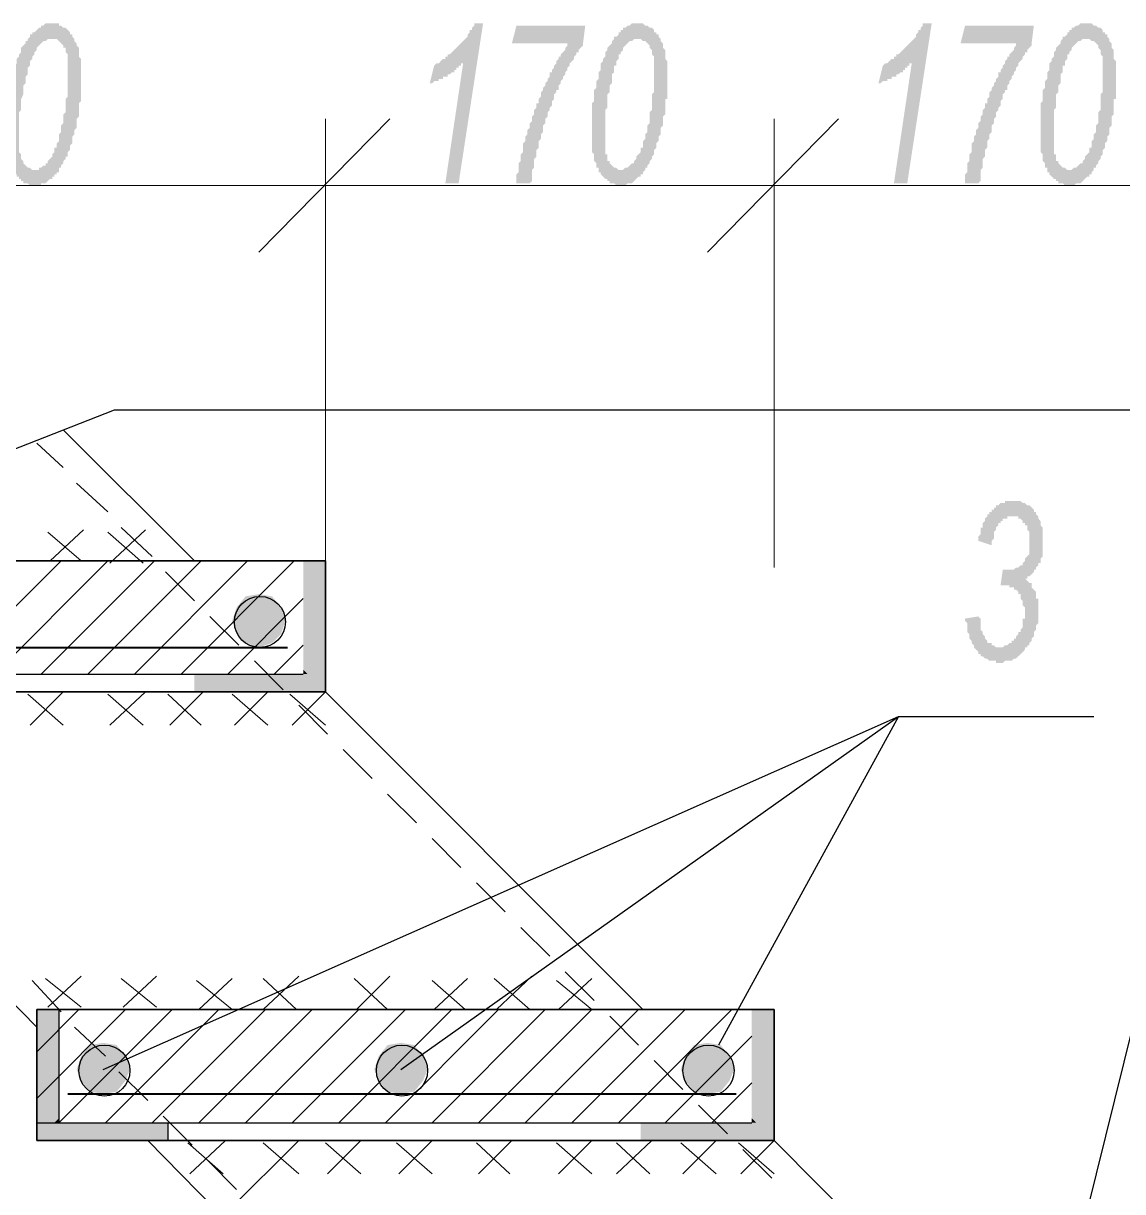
# Model space of a CAD drawing. Header units: millimetres. Extents: x 1372 to 666090, y 1285 to 31551.
# Drawn here: x 607631 to 609696, y 25647 to 27842 of the extents above; entities that cross this region are included whole.
import ezdxf

# ---------------------------------------------------------------- set-up
doc = ezdxf.new("R2010")
doc.units = ezdxf.units.MM
for name, color, linetype in [('PDF _0', 7, 'Continuous'), ('PDF _Аннотация - Текст_Ном._пера__1', 7, 'Continuous'), ('PDF _Конструктив - Стены Несущие_Ном._пера__21', 7, 'Continuous'), ('PDF _план', 7, 'Continuous'), ('PDF _размеры', 7, 'Continuous')]:
    doc.layers.add(name, color=color, linetype=linetype)

msp = doc.modelspace()

# ---------------------------------------------------------------- hatches: boundary and pattern name
at = {"layer": 'PDF _0', "transparency": 33554559}
h = msp.add_hatch(color=256, dxfattribs=at)
h.paths.add_polyline_path([(607597.8, 27641.4), (607597.8, 27645.5), (607597.8, 27649.7), (607597.8, 27653.9), (607597.8, 27658.1), (607597.8, 27662.2), (607597.8, 27666.4), (607597.8, 27670.6), (607597.8, 27674.7), (607597.8, 27678.9), (607597.8, 27678.9), (607597.8, 27683.1), (607601.9, 27687.3), (607601.9, 27691.4), (607601.9, 27695.6), (607601.9, 27699.8), (607601.9, 27703.9), (607601.9, 27708.1), (607601.9, 27712.3), (607606.1, 27716.5), (607606.1, 27720.6), (607606.1, 27724.8), (607606.1, 27729), (607610.3, 27737.3), (607610.3, 27741.5), (607610.3, 27745.7), (607610.3, 27749.8), (607614.4, 27749.8), (607614.4, 27754), (607614.4, 27758.2), (607614.4, 27762.3), (607618.6, 27766.5), (607618.6, 27770.7), (607618.6, 27770.7), (607618.6, 27774.9), (607622.8, 27779), (607622.8, 27779), (607622.8, 27783.2), (607627, 27787.4), (607627, 27791.5), (607627, 27795.7), (607631.1, 27799.9), (607631.1, 27799.9), (607635.3, 27804.1), (607635.3, 27808.2), (607639.5, 27808.2), (607639.5, 27812.4), (607643.6, 27816.6), (607643.6, 27816.6), (607643.6, 27820.7), (607647.8, 27820.7), (607647.8, 27824.9), (607652, 27824.9), (607656.2, 27829.1), (607656.2, 27829.1), (607660.3, 27833.3), (607660.3, 27833.3), (607664.5, 27833.3), (607664.5, 27837.4), (607668.7, 27837.4), (607668.7, 27837.4), (607672.8, 27841.6), (607677, 27841.6), (607677, 27841.6), (607681.2, 27841.6), (607685.4, 27841.6), (607689.5, 27841.6), (607689.5, 27841.6), (607693.7, 27841.6), (607697.9, 27841.6), (607697.9, 27837.4), (607702, 27837.4), (607702, 27837.4), (607706.2, 27833.3), (607710.4, 27833.3), (607710.4, 27833.3), (607714.6, 27829.1), (607714.6, 27829.1), (607718.7, 27824.9), (607718.7, 27820.7), (607722.9, 27820.7), (607722.9, 27816.6), (607727.1, 27812.4), (607727.1, 27812.4), (607727.1, 27808.2), (607731.2, 27804.1), (607731.2, 27799.9), (607731.2, 27799.9), (607735.4, 27795.7), (607735.4, 27791.5), (607735.4, 27787.4), (607735.4, 27783.2), (607735.4, 27779), (607739.6, 27774.9), (607739.6, 27770.7), (607739.6, 27766.5), (607739.6, 27762.3), (607739.6, 27758.2), (607739.6, 27754), (607739.6, 27749.8), (607739.6, 27745.7), (607739.6, 27741.5), (607739.6, 27737.3), (607739.6, 27733.1), (607739.6, 27729), (607739.6, 27724.8), (607739.6, 27720.6), (607739.6, 27716.5), (607739.6, 27712.3), (607739.6, 27708.1), (607739.6, 27708.1), (607739.6, 27703.9), (607739.6, 27699.8), (607739.6, 27695.6), (607735.4, 27691.4), (607735.4, 27687.3), (607735.4, 27683.1), (607735.4, 27678.9), (607735.4, 27674.7), (607735.4, 27670.6), (607735.4, 27666.4), (607731.2, 27662.2), (607731.2, 27658.1), (607731.2, 27653.9), (607731.2, 27649.7), (607731.2, 27645.5), (607731.2, 27645.5), (607727.1, 27641.4), (607727.1, 27637.2), (607727.1, 27633), (607722.9, 27628.9), (607722.9, 27624.7), (607722.9, 27620.5), (607722.9, 27616.3), (607718.7, 27612.2), (607718.7, 27608), (607718.7, 27603.8), (607714.6, 27599.7), (607714.6, 27595.5), (607714.6, 27591.3), (607710.4, 27591.3), (607710.4, 27587.1), (607706.2, 27583), (607706.2, 27578.8), (607706.2, 27578.8), (607702, 27574.6), (607702, 27570.5), (607697.9, 27570.5), (607697.9, 27566.3), (607697.9, 27562.1), (607693.7, 27562.1), (607693.7, 27557.9), (607689.5, 27557.9), (607689.5, 27553.8), (607685.4, 27553.8), (607685.4, 27549.6), (607681.2, 27549.6), (607677, 27545.4), (607677, 27545.4), (607672.8, 27541.3), (607668.7, 27541.3), (607668.7, 27541.3), (607664.5, 27541.3), (607664.5, 27537.1), (607660.3, 27537.1), (607656.2, 27537.1), (607656.2, 27537.1), (607652, 27537.1), (607647.8, 27537.1), (607647.8, 27537.1), (607643.6, 27537.1), (607639.5, 27541.3), (607639.5, 27541.3), (607635.3, 27541.3), (607631.1, 27541.3), (607631.1, 27545.4), (607627, 27545.4), (607627, 27549.6), (607622.8, 27549.6), (607622.8, 27553.8), (607618.6, 27553.8), (607618.6, 27557.9), (607614.4, 27562.1), (607614.4, 27566.3), (607610.3, 27566.3), (607610.3, 27570.5), (607610.3, 27574.6), (607606.1, 27574.6), (607606.1, 27578.8), (607606.1, 27583), (607601.9, 27587.1), (607601.9, 27587.1), (607601.9, 27591.3), (607601.9, 27595.5), (607601.9, 27599.7), (607597.8, 27603.8), (607597.8, 27608), (607597.8, 27612.2), (607597.8, 27616.3), (607597.8, 27620.5), (607597.8, 27624.7), (607597.8, 27628.9), (607597.8, 27637.2), (607597.8, 27641.4), (607597.8, 27641.4)], flags=0)
h.paths.add_polyline_path([(607622.8, 27633), (607622.8, 27624.7), (607622.8, 27620.5), (607622.8, 27616.3), (607622.8, 27612.2), (607622.8, 27608), (607622.8, 27603.8), (607622.8, 27599.7), (607627, 27595.5), (607627, 27595.5), (607627, 27591.3), (607627, 27587.1), (607631.1, 27583), (607631.1, 27583), (607631.1, 27578.8), (607635.3, 27574.6), (607635.3, 27574.6), (607639.5, 27570.5), (607643.6, 27570.5), (607643.6, 27570.5), (607647.8, 27566.3), (607647.8, 27566.3), (607652, 27566.3), (607652, 27566.3), (607656.2, 27566.3), (607660.3, 27566.3), (607660.3, 27570.5), (607664.5, 27570.5), (607664.5, 27570.5), (607668.7, 27574.6), (607672.8, 27574.6), (607672.8, 27578.8), (607677, 27578.8), (607677, 27583), (607681.2, 27587.1), (607681.2, 27587.1), (607681.2, 27587.1), (607685.4, 27591.3), (607685.4, 27595.5), (607685.4, 27595.5), (607689.5, 27599.7), (607689.5, 27603.8), (607689.5, 27608), (607693.7, 27608), (607693.7, 27612.2), (607693.7, 27616.3), (607697.9, 27620.5), (607697.9, 27624.7), (607697.9, 27628.9), (607697.9, 27633), (607702, 27637.2), (607702, 27641.4), (607702, 27645.5), (607702, 27649.7), (607706.2, 27653.9), (607706.2, 27658.1), (607706.2, 27662.2), (607706.2, 27666.4), (607706.2, 27670.6), (607710.4, 27674.7), (607710.4, 27678.9), (607710.4, 27687.3), (607710.4, 27691.4), (607710.4, 27695.6), (607710.4, 27699.8), (607714.6, 27703.9), (607714.6, 27708.1), (607714.6, 27712.3), (607714.6, 27716.5), (607714.6, 27720.6), (607714.6, 27724.8), (607714.6, 27729), (607714.6, 27733.1), (607714.6, 27733.1), (607714.6, 27737.3), (607714.6, 27741.5), (607714.6, 27745.7), (607714.6, 27749.8), (607714.6, 27749.8), (607714.6, 27758.2), (607714.6, 27762.3), (607714.6, 27766.5), (607714.6, 27770.7), (607714.6, 27774.9), (607714.6, 27779), (607714.6, 27783.2), (607710.4, 27787.4), (607710.4, 27791.5), (607710.4, 27791.5), (607710.4, 27795.7), (607706.2, 27795.7), (607706.2, 27799.9), (607702, 27804.1), (607702, 27804.1), (607697.9, 27808.2), (607697.9, 27808.2), (607693.7, 27812.4), (607689.5, 27812.4), (607689.5, 27812.4), (607685.4, 27812.4), (607685.4, 27812.4), (607681.2, 27812.4), (607677, 27812.4), (607677, 27812.4), (607672.8, 27808.2), (607672.8, 27808.2), (607668.7, 27808.2), (607664.5, 27804.1), (607664.5, 27804.1), (607660.3, 27799.9), (607660.3, 27799.9), (607656.2, 27795.7), (607656.2, 27791.5), (607652, 27787.4), (607652, 27787.4), (607652, 27783.2), (607647.8, 27779), (607647.8, 27774.9), (607647.8, 27774.9), (607643.6, 27770.7), (607643.6, 27766.5), (607643.6, 27762.3), (607643.6, 27762.3), (607639.5, 27758.2), (607639.5, 27754), (607639.5, 27749.8), (607639.5, 27745.7), (607635.3, 27741.5), (607635.3, 27737.3), (607635.3, 27733.1), (607635.3, 27729), (607631.1, 27724.8), (607631.1, 27720.6), (607631.1, 27716.5), (607631.1, 27712.3), (607631.1, 27708.1), (607627, 27699.8), (607627, 27695.6), (607627, 27691.4), (607627, 27687.3), (607627, 27683.1), (607627, 27678.9), (607622.8, 27674.7), (607622.8, 27670.6), (607622.8, 27666.4), (607622.8, 27662.2), (607622.8, 27658.1), (607622.8, 27653.9), (607622.8, 27649.7), (607622.8, 27645.5), (607622.8, 27641.4), (607622.8, 27637.2), (607622.8, 27637.2), (607622.8, 27633), (607622.8, 27633)], flags=0)
for points in [[(608423.7, 27541.3), (608457.1, 27766.5), (608452.9, 27766.5), (608452.9, 27762.3), (608448.7, 27762.3), (608448.7, 27758.2), (608444.5, 27758.2), (608444.5, 27754), (608440.4, 27754), (608440.4, 27749.8), (608436.2, 27749.8), (608436.2, 27749.8), (608432, 27745.7), (608427.9, 27745.7), (608427.9, 27741.5), (608423.7, 27741.5), (608419.5, 27741.5), (608419.5, 27737.3), (608415.3, 27737.3), (608411.2, 27737.3), (608411.2, 27733.1), (608407, 27733.1), (608402.8, 27733.1), (608398.7, 27729), (608394.5, 27729), (608402.8, 27762.3), (608402.8, 27762.3), (608407, 27766.5), (608411.2, 27766.5), (608411.2, 27766.5), (608415.3, 27770.7), (608415.3, 27770.7), (608419.5, 27774.9), (608423.7, 27774.9), (608423.7, 27779), (608427.9, 27779), (608427.9, 27783.2), (608432, 27783.2), (608436.2, 27787.4), (608436.2, 27787.4), (608440.4, 27791.5), (608440.4, 27791.5), (608444.5, 27795.7), (608448.7, 27799.9), (608448.7, 27799.9), (608452.9, 27804.1), (608457.1, 27808.2), (608457.1, 27808.2), (608461.2, 27812.4), (608461.2, 27812.4), (608465.4, 27816.6), (608465.4, 27820.7), (608465.4, 27820.7), (608465.4, 27820.7), (608469.6, 27824.9), (608469.6, 27829.1), (608473.7, 27829.1), (608473.7, 27833.3), (608477.9, 27837.4), (608477.9, 27841.6), (608477.9, 27841.6), (608494.6, 27841.6), (608448.7, 27541.3)], [(608557.2, 27541.3), (608557.2, 27545.4), (608557.2, 27549.6), (608557.2, 27553.8), (608557.2, 27557.9), (608561.3, 27562.1), (608561.3, 27562.1), (608561.3, 27566.3), (608561.3, 27570.5), (608561.3, 27574.6), (608561.3, 27578.8), (608565.5, 27583), (608565.5, 27587.1), (608565.5, 27591.3), (608565.5, 27595.5), (608569.7, 27599.7), (608569.7, 27603.8), (608569.7, 27608), (608569.7, 27612.2), (608569.7, 27616.3), (608573.9, 27620.5), (608573.9, 27620.5), (608573.9, 27624.7), (608573.9, 27628.9), (608578, 27633), (608578, 27637.2), (608578, 27641.4), (608582.2, 27645.5), (608582.2, 27649.7), (608582.2, 27653.9), (608582.2, 27653.9), (608586.4, 27658.1), (608586.4, 27662.2), (608586.4, 27666.4), (608590.5, 27670.6), (608590.5, 27674.7), (608590.5, 27678.9), (608594.7, 27683.1), (608594.7, 27687.3), (608594.7, 27691.4), (608598.9, 27691.4), (608598.9, 27695.6), (608598.9, 27699.8), (608603.1, 27703.9), (608603.1, 27708.1), (608603.1, 27712.3), (608607.2, 27716.5), (608607.2, 27716.5), (608607.2, 27720.6), (608611.4, 27724.8), (608611.4, 27729), (608611.4, 27729), (608615.6, 27733.1), (608615.6, 27737.3), (608619.7, 27741.5), (608619.7, 27745.7), (608619.7, 27749.8), (608623.9, 27749.8), (608623.9, 27754), (608628.1, 27758.2), (608628.1, 27762.3), (608632.3, 27766.5), (608632.3, 27766.5), (608632.3, 27770.7), (608636.4, 27774.9), (608636.4, 27779), (608640.6, 27779), (608640.6, 27783.2), (608644.8, 27787.4), (608644.8, 27787.4), (608648.9, 27791.5), (608648.9, 27795.7), (608648.9, 27795.7), (608653.1, 27799.9), (608653.1, 27804.1), (608548.8, 27804.1), (608557.2, 27837.4), (608686.5, 27837.4), (608682.3, 27804.1), (608682.3, 27799.9), (608678.1, 27795.7), (608678.1, 27795.7), (608674, 27791.5), (608674, 27787.4), (608669.8, 27787.4), (608669.8, 27783.2), (608665.6, 27779), (608665.6, 27779), (608665.6, 27774.9), (608661.5, 27770.7), (608661.5, 27770.7), (608657.3, 27766.5), (608657.3, 27762.3), (608653.1, 27758.2), (608653.1, 27758.2), (608653.1, 27754), (608648.9, 27749.8), (608648.9, 27745.7), (608644.8, 27741.5), (608644.8, 27741.5), (608644.8, 27737.3), (608640.6, 27733.1), (608640.6, 27729), (608636.4, 27724.8), (608636.4, 27720.6), (608636.4, 27716.5), (608632.3, 27716.5), (608632.3, 27712.3), (608628.1, 27708.1), (608628.1, 27703.9), (608628.1, 27699.8), (608623.9, 27695.6), (608623.9, 27691.4), (608623.9, 27687.3), (608619.7, 27683.1), (608619.7, 27683.1), (608619.7, 27678.9), (608615.6, 27674.7), (608615.6, 27670.6), (608615.6, 27666.4), (608611.4, 27662.2), (608611.4, 27658.1), (608611.4, 27653.9), (608607.2, 27649.7), (608607.2, 27645.5), (608607.2, 27641.4), (608607.2, 27637.2), (608603.1, 27633), (608603.1, 27628.9), (608603.1, 27624.7), (608603.1, 27624.7), (608598.9, 27620.5), (608598.9, 27616.3), (608598.9, 27612.2), (608598.9, 27608), (608594.7, 27603.8), (608594.7, 27599.7), (608594.7, 27595.5), (608594.7, 27591.3), (608590.5, 27587.1), (608590.5, 27583), (608590.5, 27578.8), (608590.5, 27578.8), (608590.5, 27574.6), (608590.5, 27570.5), (608586.4, 27566.3), (608586.4, 27562.1), (608586.4, 27557.9), (608586.4, 27553.8), (608586.4, 27549.6), (608586.4, 27545.4), (608582.2, 27541.3), (608582.2, 27541.3)], [(609266.3, 27541.3), (609299.7, 27766.5), (609295.5, 27766.5), (609295.5, 27762.3), (609291.3, 27762.3), (609291.3, 27758.2), (609287.2, 27758.2), (609287.2, 27754), (609283, 27754), (609283, 27749.8), (609278.8, 27749.8), (609278.8, 27749.8), (609274.7, 27745.7), (609270.5, 27745.7), (609270.5, 27741.5), (609266.3, 27741.5), (609262.1, 27741.5), (609262.1, 27737.3), (609258, 27737.3), (609253.8, 27737.3), (609253.8, 27733.1), (609249.6, 27733.1), (609245.5, 27733.1), (609241.3, 27729), (609237.1, 27729), (609245.5, 27762.3), (609245.5, 27762.3), (609249.6, 27766.5), (609253.8, 27766.5), (609253.8, 27766.5), (609258, 27770.7), (609258, 27770.7), (609262.1, 27774.9), (609266.3, 27774.9), (609266.3, 27779), (609270.5, 27779), (609270.5, 27783.2), (609274.7, 27783.2), (609278.8, 27787.4), (609278.8, 27787.4), (609283, 27791.5), (609283, 27791.5), (609287.2, 27795.7), (609291.3, 27799.9), (609291.3, 27799.9), (609295.5, 27804.1), (609299.7, 27808.2), (609299.7, 27808.2), (609303.9, 27812.4), (609303.9, 27812.4), (609308, 27816.6), (609308, 27820.7), (609308, 27820.7), (609308, 27820.7), (609312.2, 27824.9), (609312.2, 27829.1), (609316.4, 27829.1), (609316.4, 27833.3), (609320.5, 27837.4), (609320.5, 27841.6), (609320.5, 27841.6), (609337.2, 27841.6), (609291.3, 27541.3)], [(609399.8, 27541.3), (609399.8, 27545.4), (609399.8, 27549.6), (609399.8, 27553.8), (609399.8, 27557.9), (609404, 27562.1), (609404, 27562.1), (609404, 27566.3), (609404, 27570.5), (609404, 27574.6), (609404, 27578.8), (609408.1, 27583), (609408.1, 27587.1), (609408.1, 27591.3), (609408.1, 27595.5), (609412.3, 27599.7), (609412.3, 27603.8), (609412.3, 27608), (609412.3, 27612.2), (609412.3, 27616.3), (609416.5, 27620.5), (609416.5, 27620.5), (609416.5, 27624.7), (609416.5, 27628.9), (609420.7, 27633), (609420.7, 27637.2), (609420.7, 27641.4), (609424.8, 27645.5), (609424.8, 27649.7), (609424.8, 27653.9), (609424.8, 27653.9), (609429, 27658.1), (609429, 27662.2), (609429, 27666.4), (609433.2, 27670.6), (609433.2, 27674.7), (609433.2, 27678.9), (609437.3, 27683.1), (609437.3, 27687.3), (609437.3, 27691.4), (609441.5, 27691.4), (609441.5, 27695.6), (609441.5, 27699.8), (609445.7, 27703.9), (609445.7, 27708.1), (609445.7, 27712.3), (609449.9, 27716.5), (609449.9, 27716.5), (609449.9, 27720.6), (609454, 27724.8), (609454, 27729), (609454, 27729), (609458.2, 27733.1), (609458.2, 27737.3), (609462.4, 27741.5), (609462.4, 27745.7), (609462.4, 27749.8), (609466.5, 27749.8), (609466.5, 27754), (609470.7, 27758.2), (609470.7, 27762.3), (609474.9, 27766.5), (609474.9, 27766.5), (609474.9, 27770.7), (609479.1, 27774.9), (609479.1, 27779), (609483.2, 27779), (609483.2, 27783.2), (609487.4, 27787.4), (609487.4, 27787.4), (609491.6, 27791.5), (609491.6, 27795.7), (609491.6, 27795.7), (609495.7, 27799.9), (609495.7, 27804.1), (609391.5, 27804.1), (609399.8, 27837.4), (609529.1, 27837.4), (609524.9, 27804.1), (609524.9, 27799.9), (609520.8, 27795.7), (609520.8, 27795.7), (609516.6, 27791.5), (609516.6, 27787.4), (609512.4, 27787.4), (609512.4, 27783.2), (609508.3, 27779), (609508.3, 27779), (609508.3, 27774.9), (609504.1, 27770.7), (609504.1, 27770.7), (609499.9, 27766.5), (609499.9, 27762.3), (609495.7, 27758.2), (609495.7, 27758.2), (609495.7, 27754), (609491.6, 27749.8), (609491.6, 27745.7), (609487.4, 27741.5), (609487.4, 27741.5), (609487.4, 27737.3), (609483.2, 27733.1), (609483.2, 27729), (609479.1, 27724.8), (609479.1, 27720.6), (609479.1, 27716.5), (609474.9, 27716.5), (609474.9, 27712.3), (609470.7, 27708.1), (609470.7, 27703.9), (609470.7, 27699.8), (609466.5, 27695.6), (609466.5, 27691.4), (609466.5, 27687.3), (609462.4, 27683.1), (609462.4, 27683.1), (609462.4, 27678.9), (609458.2, 27674.7), (609458.2, 27670.6), (609458.2, 27666.4), (609454, 27662.2), (609454, 27658.1), (609454, 27653.9), (609449.9, 27649.7), (609449.9, 27645.5), (609449.9, 27641.4), (609449.9, 27637.2), (609445.7, 27633), (609445.7, 27628.9), (609445.7, 27624.7), (609445.7, 27624.7), (609441.5, 27620.5), (609441.5, 27616.3), (609441.5, 27612.2), (609441.5, 27608), (609437.3, 27603.8), (609437.3, 27599.7), (609437.3, 27595.5), (609437.3, 27591.3), (609433.2, 27587.1), (609433.2, 27583), (609433.2, 27578.8), (609433.2, 27578.8), (609433.2, 27574.6), (609433.2, 27570.5), (609429, 27566.3), (609429, 27562.1), (609429, 27557.9), (609429, 27553.8), (609429, 27549.6), (609429, 27545.4), (609424.8, 27541.3), (609424.8, 27541.3)]]:
    msp.add_hatch(color=256, dxfattribs=at).paths.add_polyline_path(points)
h = msp.add_hatch(color=256, dxfattribs=at)
h.paths.add_polyline_path([(608699, 27641.4), (608699, 27645.5), (608699, 27649.7), (608699, 27653.9), (608699, 27658.1), (608699, 27662.2), (608699, 27666.4), (608699, 27670.6), (608699, 27670.6), (608699, 27674.7), (608699, 27678.9), (608699, 27683.1), (608699, 27687.3), (608699, 27691.4), (608703.2, 27695.6), (608703.2, 27699.8), (608703.2, 27703.9), (608703.2, 27708.1), (608703.2, 27712.3), (608703.2, 27716.5), (608707.3, 27720.6), (608707.3, 27724.8), (608707.3, 27729), (608707.3, 27733.1), (608711.5, 27737.3), (608711.5, 27741.5), (608711.5, 27745.7), (608711.5, 27749.8), (608715.7, 27754), (608715.7, 27758.2), (608715.7, 27762.3), (608715.7, 27766.5), (608719.9, 27770.7), (608719.9, 27770.7), (608719.9, 27774.9), (608724, 27779), (608724, 27779), (608724, 27783.2), (608724, 27787.4), (608728.2, 27791.5), (608728.2, 27795.7), (608732.4, 27799.9), (608732.4, 27799.9), (608736.5, 27804.1), (608736.5, 27808.2), (608736.5, 27808.2), (608740.7, 27812.4), (608740.7, 27816.6), (608740.7, 27816.6), (608744.9, 27816.6), (608749.1, 27820.7), (608749.1, 27824.9), (608753.2, 27824.9), (608753.2, 27829.1), (608757.4, 27829.1), (608757.4, 27833.3), (608761.6, 27833.3), (608761.6, 27833.3), (608765.7, 27837.4), (608769.9, 27837.4), (608769.9, 27837.4), (608774.1, 27841.6), (608778.3, 27841.6), (608778.3, 27841.6), (608782.4, 27841.6), (608786.6, 27841.6), (608786.6, 27841.6), (608790.8, 27841.6), (608794.9, 27841.6), (608794.9, 27841.6), (608799.1, 27837.4), (608803.3, 27837.4), (608803.3, 27837.4), (608807.5, 27833.3), (608811.6, 27833.3), (608811.6, 27833.3), (608815.8, 27829.1), (608815.8, 27824.9), (608820, 27824.9), (608820, 27820.7), (608824.1, 27820.7), (608824.1, 27816.6), (608828.3, 27812.4), (608828.3, 27812.4), (608828.3, 27808.2), (608832.5, 27804.1), (608832.5, 27799.9), (608832.5, 27799.9), (608832.5, 27795.7), (608836.7, 27791.5), (608836.7, 27787.4), (608836.7, 27783.2), (608836.7, 27779), (608836.7, 27774.9), (608840.8, 27770.7), (608840.8, 27766.5), (608840.8, 27762.3), (608840.8, 27758.2), (608840.8, 27754), (608840.8, 27749.8), (608840.8, 27745.7), (608840.8, 27741.5), (608840.8, 27737.3), (608840.8, 27733.1), (608840.8, 27729), (608840.8, 27724.8), (608840.8, 27720.6), (608840.8, 27716.5), (608840.8, 27712.3), (608840.8, 27708.1), (608840.8, 27703.9), (608840.8, 27699.8), (608836.7, 27699.8), (608836.7, 27695.6), (608836.7, 27691.4), (608836.7, 27687.3), (608836.7, 27683.1), (608836.7, 27678.9), (608836.7, 27674.7), (608836.7, 27670.6), (608832.5, 27666.4), (608832.5, 27662.2), (608832.5, 27658.1), (608832.5, 27653.9), (608832.5, 27649.7), (608828.3, 27645.5), (608828.3, 27645.5), (608828.3, 27641.4), (608828.3, 27637.2), (608828.3, 27633), (608824.1, 27628.9), (608824.1, 27624.7), (608824.1, 27620.5), (608820, 27616.3), (608820, 27612.2), (608820, 27608), (608815.8, 27603.8), (608815.8, 27599.7), (608815.8, 27595.5), (608811.6, 27591.3), (608811.6, 27591.3), (608811.6, 27587.1), (608807.5, 27583), (608807.5, 27578.8), (608807.5, 27578.8), (608803.3, 27574.6), (608803.3, 27570.5), (608799.1, 27570.5), (608799.1, 27566.3), (608794.9, 27562.1), (608794.9, 27562.1), (608794.9, 27557.9), (608790.8, 27557.9), (608790.8, 27553.8), (608786.6, 27553.8), (608782.4, 27549.6), (608782.4, 27549.6), (608778.3, 27545.4), (608778.3, 27545.4), (608774.1, 27541.3), (608769.9, 27541.3), (608769.9, 27541.3), (608765.7, 27541.3), (608761.6, 27537.1), (608761.6, 27537.1), (608757.4, 27537.1), (608753.2, 27537.1), (608753.2, 27537.1), (608749.1, 27537.1), (608749.1, 27537.1), (608744.9, 27537.1), (608740.7, 27541.3), (608740.7, 27541.3), (608736.5, 27541.3), (608732.4, 27541.3), (608732.4, 27545.4), (608728.2, 27545.4), (608728.2, 27549.6), (608724, 27549.6), (608719.9, 27553.8), (608719.9, 27553.8), (608715.7, 27557.9), (608715.7, 27562.1), (608711.5, 27562.1), (608711.5, 27566.3), (608711.5, 27570.5), (608707.3, 27570.5), (608707.3, 27574.6), (608707.3, 27578.8), (608703.2, 27583), (608703.2, 27587.1), (608703.2, 27587.1), (608703.2, 27591.3), (608703.2, 27595.5), (608699, 27599.7), (608699, 27603.8), (608699, 27608), (608699, 27612.2), (608699, 27616.3), (608699, 27620.5), (608699, 27624.7), (608699, 27628.9), (608699, 27633), (608699, 27641.4), (608699, 27641.4)], flags=0)
h.paths.add_polyline_path([(608724, 27633), (608724, 27624.7), (608724, 27620.5), (608724, 27616.3), (608724, 27612.2), (608724, 27608), (608724, 27603.8), (608724, 27599.7), (608724, 27595.5), (608728.2, 27595.5), (608728.2, 27591.3), (608728.2, 27587.1), (608728.2, 27583), (608732.4, 27583), (608732.4, 27578.8), (608736.5, 27574.6), (608736.5, 27574.6), (608740.7, 27570.5), (608740.7, 27570.5), (608744.9, 27570.5), (608749.1, 27566.3), (608749.1, 27566.3), (608753.2, 27566.3), (608753.2, 27566.3), (608757.4, 27566.3), (608757.4, 27566.3), (608761.6, 27570.5), (608765.7, 27570.5), (608765.7, 27570.5), (608769.9, 27574.6), (608769.9, 27574.6), (608774.1, 27578.8), (608778.3, 27578.8), (608778.3, 27583), (608782.4, 27587.1), (608782.4, 27587.1), (608782.4, 27587.1), (608782.4, 27591.3), (608786.6, 27595.5), (608786.6, 27595.5), (608790.8, 27599.7), (608790.8, 27603.8), (608790.8, 27608), (608794.9, 27608), (608794.9, 27612.2), (608794.9, 27616.3), (608794.9, 27620.5), (608799.1, 27624.7), (608799.1, 27628.9), (608799.1, 27633), (608803.3, 27637.2), (608803.3, 27641.4), (608803.3, 27645.5), (608803.3, 27649.7), (608807.5, 27653.9), (608807.5, 27658.1), (608807.5, 27662.2), (608807.5, 27666.4), (608807.5, 27670.6), (608807.5, 27674.7), (608811.6, 27678.9), (608811.6, 27683.1), (608811.6, 27691.4), (608811.6, 27695.6), (608811.6, 27699.8), (608811.6, 27703.9), (608811.6, 27708.1), (608815.8, 27712.3), (608815.8, 27716.5), (608815.8, 27720.6), (608815.8, 27724.8), (608815.8, 27729), (608815.8, 27729), (608815.8, 27733.1), (608815.8, 27737.3), (608815.8, 27741.5), (608815.8, 27745.7), (608815.8, 27749.8), (608815.8, 27749.8), (608815.8, 27758.2), (608815.8, 27762.3), (608815.8, 27766.5), (608815.8, 27770.7), (608815.8, 27774.9), (608815.8, 27779), (608811.6, 27783.2), (608811.6, 27787.4), (608811.6, 27787.4), (608811.6, 27791.5), (608807.5, 27795.7), (608807.5, 27795.7), (608807.5, 27799.9), (608803.3, 27804.1), (608803.3, 27804.1), (608799.1, 27808.2), (608794.9, 27808.2), (608794.9, 27808.2), (608790.8, 27812.4), (608786.6, 27812.4), (608786.6, 27812.4), (608786.6, 27812.4), (608782.4, 27812.4), (608778.3, 27812.4), (608778.3, 27812.4), (608774.1, 27808.2), (608769.9, 27808.2), (608769.9, 27808.2), (608765.7, 27804.1), (608765.7, 27804.1), (608761.6, 27799.9), (608761.6, 27799.9), (608757.4, 27795.7), (608757.4, 27791.5), (608753.2, 27787.4), (608753.2, 27783.2), (608749.1, 27783.2), (608749.1, 27779), (608749.1, 27774.9), (608749.1, 27774.9), (608744.9, 27770.7), (608744.9, 27766.5), (608744.9, 27762.3), (608740.7, 27762.3), (608740.7, 27758.2), (608740.7, 27754), (608740.7, 27749.8), (608736.5, 27745.7), (608736.5, 27741.5), (608736.5, 27737.3), (608736.5, 27733.1), (608736.5, 27729), (608732.4, 27724.8), (608732.4, 27720.6), (608732.4, 27716.5), (608732.4, 27712.3), (608728.2, 27708.1), (608728.2, 27699.8), (608728.2, 27695.6), (608728.2, 27691.4), (608728.2, 27687.3), (608728.2, 27683.1), (608724, 27678.9), (608724, 27674.7), (608724, 27670.6), (608724, 27666.4), (608724, 27662.2), (608724, 27658.1), (608724, 27653.9), (608724, 27649.7), (608724, 27645.5), (608724, 27641.4), (608724, 27637.2), (608724, 27633), (608724, 27633), (608724, 27633)], flags=0)
h = msp.add_hatch(color=256, dxfattribs=at)
h.paths.add_polyline_path([(609541.6, 27641.4), (609541.6, 27645.5), (609541.6, 27649.7), (609541.6, 27653.9), (609541.6, 27658.1), (609541.6, 27662.2), (609541.6, 27666.4), (609541.6, 27670.6), (609541.6, 27670.6), (609541.6, 27674.7), (609541.6, 27678.9), (609541.6, 27683.1), (609541.6, 27687.3), (609541.6, 27691.4), (609545.8, 27695.6), (609545.8, 27699.8), (609545.8, 27703.9), (609545.8, 27708.1), (609545.8, 27712.3), (609545.8, 27716.5), (609550, 27720.6), (609550, 27724.8), (609550, 27729), (609550, 27733.1), (609554.1, 27737.3), (609554.1, 27741.5), (609554.1, 27745.7), (609554.1, 27749.8), (609558.3, 27754), (609558.3, 27758.2), (609558.3, 27762.3), (609558.3, 27766.5), (609562.5, 27770.7), (609562.5, 27770.7), (609562.5, 27774.9), (609566.7, 27779), (609566.7, 27779), (609566.7, 27783.2), (609566.7, 27787.4), (609570.8, 27791.5), (609570.8, 27795.7), (609575, 27799.9), (609575, 27799.9), (609579.2, 27804.1), (609579.2, 27808.2), (609579.2, 27808.2), (609583.3, 27812.4), (609583.3, 27816.6), (609583.3, 27816.6), (609587.5, 27816.6), (609591.7, 27820.7), (609591.7, 27824.9), (609595.9, 27824.9), (609595.9, 27829.1), (609600, 27829.1), (609600, 27833.3), (609604.2, 27833.3), (609604.2, 27833.3), (609608.4, 27837.4), (609612.5, 27837.4), (609612.5, 27837.4), (609616.7, 27841.6), (609620.9, 27841.6), (609620.9, 27841.6), (609625.1, 27841.6), (609629.2, 27841.6), (609629.2, 27841.6), (609633.4, 27841.6), (609637.6, 27841.6), (609637.6, 27841.6), (609641.7, 27837.4), (609645.9, 27837.4), (609645.9, 27837.4), (609650.1, 27833.3), (609654.3, 27833.3), (609654.3, 27833.3), (609658.4, 27829.1), (609658.4, 27824.9), (609662.6, 27824.9), (609662.6, 27820.7), (609666.8, 27820.7), (609666.8, 27816.6), (609670.9, 27812.4), (609670.9, 27812.4), (609670.9, 27808.2), (609675.1, 27804.1), (609675.1, 27799.9), (609675.1, 27799.9), (609675.1, 27795.7), (609679.3, 27791.5), (609679.3, 27787.4), (609679.3, 27783.2), (609679.3, 27779), (609679.3, 27774.9), (609683.5, 27770.7), (609683.5, 27766.5), (609683.5, 27762.3), (609683.5, 27758.2), (609683.5, 27754), (609683.5, 27749.8), (609683.5, 27745.7), (609683.5, 27741.5), (609683.5, 27737.3), (609683.5, 27733.1), (609683.5, 27729), (609683.5, 27724.8), (609683.5, 27720.6), (609683.5, 27716.5), (609683.5, 27712.3), (609683.5, 27708.1), (609683.5, 27703.9), (609683.5, 27699.8), (609679.3, 27699.8), (609679.3, 27695.6), (609679.3, 27691.4), (609679.3, 27687.3), (609679.3, 27683.1), (609679.3, 27678.9), (609679.3, 27674.7), (609679.3, 27670.6), (609675.1, 27666.4), (609675.1, 27662.2), (609675.1, 27658.1), (609675.1, 27653.9), (609675.1, 27649.7), (609670.9, 27645.5), (609670.9, 27645.5), (609670.9, 27641.4), (609670.9, 27637.2), (609670.9, 27633), (609666.8, 27628.9), (609666.8, 27624.7), (609666.8, 27620.5), (609662.6, 27616.3), (609662.6, 27612.2), (609662.6, 27608), (609658.4, 27603.8), (609658.4, 27599.7), (609658.4, 27595.5), (609654.3, 27591.3), (609654.3, 27591.3), (609654.3, 27587.1), (609650.1, 27583), (609650.1, 27578.8), (609650.1, 27578.8), (609645.9, 27574.6), (609645.9, 27570.5), (609641.7, 27570.5), (609641.7, 27566.3), (609637.6, 27562.1), (609637.6, 27562.1), (609637.6, 27557.9), (609633.4, 27557.9), (609633.4, 27553.8), (609629.2, 27553.8), (609625.1, 27549.6), (609625.1, 27549.6), (609620.9, 27545.4), (609620.9, 27545.4), (609616.7, 27541.3), (609612.5, 27541.3), (609612.5, 27541.3), (609608.4, 27541.3), (609604.2, 27537.1), (609604.2, 27537.1), (609600, 27537.1), (609595.9, 27537.1), (609595.9, 27537.1), (609591.7, 27537.1), (609591.7, 27537.1), (609587.5, 27537.1), (609583.3, 27541.3), (609583.3, 27541.3), (609579.2, 27541.3), (609575, 27541.3), (609575, 27545.4), (609570.8, 27545.4), (609570.8, 27549.6), (609566.7, 27549.6), (609562.5, 27553.8), (609562.5, 27553.8), (609558.3, 27557.9), (609558.3, 27562.1), (609554.1, 27562.1), (609554.1, 27566.3), (609554.1, 27570.5), (609550, 27570.5), (609550, 27574.6), (609550, 27578.8), (609545.8, 27583), (609545.8, 27587.1), (609545.8, 27587.1), (609545.8, 27591.3), (609545.8, 27595.5), (609541.6, 27599.7), (609541.6, 27603.8), (609541.6, 27608), (609541.6, 27612.2), (609541.6, 27616.3), (609541.6, 27620.5), (609541.6, 27624.7), (609541.6, 27628.9), (609541.6, 27633), (609541.6, 27641.4), (609541.6, 27641.4)], flags=0)
h.paths.add_polyline_path([(609566.7, 27633), (609566.7, 27624.7), (609566.7, 27620.5), (609566.7, 27616.3), (609566.7, 27612.2), (609566.7, 27608), (609566.7, 27603.8), (609566.7, 27599.7), (609566.7, 27595.5), (609570.8, 27595.5), (609570.8, 27591.3), (609570.8, 27587.1), (609570.8, 27583), (609575, 27583), (609575, 27578.8), (609579.2, 27574.6), (609579.2, 27574.6), (609583.3, 27570.5), (609583.3, 27570.5), (609587.5, 27570.5), (609591.7, 27566.3), (609591.7, 27566.3), (609595.9, 27566.3), (609595.9, 27566.3), (609600, 27566.3), (609600, 27566.3), (609604.2, 27570.5), (609608.4, 27570.5), (609608.4, 27570.5), (609612.5, 27574.6), (609612.5, 27574.6), (609616.7, 27578.8), (609620.9, 27578.8), (609620.9, 27583), (609625.1, 27587.1), (609625.1, 27587.1), (609625.1, 27587.1), (609625.1, 27591.3), (609629.2, 27595.5), (609629.2, 27595.5), (609633.4, 27599.7), (609633.4, 27603.8), (609633.4, 27608), (609637.6, 27608), (609637.6, 27612.2), (609637.6, 27616.3), (609637.6, 27620.5), (609641.7, 27624.7), (609641.7, 27628.9), (609641.7, 27633), (609645.9, 27637.2), (609645.9, 27641.4), (609645.9, 27645.5), (609645.9, 27649.7), (609650.1, 27653.9), (609650.1, 27658.1), (609650.1, 27662.2), (609650.1, 27666.4), (609650.1, 27670.6), (609650.1, 27674.7), (609654.3, 27678.9), (609654.3, 27683.1), (609654.3, 27691.4), (609654.3, 27695.6), (609654.3, 27699.8), (609654.3, 27703.9), (609654.3, 27708.1), (609658.4, 27712.3), (609658.4, 27716.5), (609658.4, 27720.6), (609658.4, 27724.8), (609658.4, 27729), (609658.4, 27729), (609658.4, 27733.1), (609658.4, 27737.3), (609658.4, 27741.5), (609658.4, 27745.7), (609658.4, 27749.8), (609658.4, 27749.8), (609658.4, 27758.2), (609658.4, 27762.3), (609658.4, 27766.5), (609658.4, 27770.7), (609658.4, 27774.9), (609658.4, 27779), (609654.3, 27783.2), (609654.3, 27787.4), (609654.3, 27787.4), (609654.3, 27791.5), (609650.1, 27795.7), (609650.1, 27795.7), (609650.1, 27799.9), (609645.9, 27804.1), (609645.9, 27804.1), (609641.7, 27808.2), (609637.6, 27808.2), (609637.6, 27808.2), (609633.4, 27812.4), (609629.2, 27812.4), (609629.2, 27812.4), (609629.2, 27812.4), (609625.1, 27812.4), (609620.9, 27812.4), (609620.9, 27812.4), (609616.7, 27808.2), (609612.5, 27808.2), (609612.5, 27808.2), (609608.4, 27804.1), (609608.4, 27804.1), (609604.2, 27799.9), (609604.2, 27799.9), (609600, 27795.7), (609600, 27791.5), (609595.9, 27787.4), (609595.9, 27783.2), (609591.7, 27783.2), (609591.7, 27779), (609591.7, 27774.9), (609591.7, 27774.9), (609587.5, 27770.7), (609587.5, 27766.5), (609587.5, 27762.3), (609583.3, 27762.3), (609583.3, 27758.2), (609583.3, 27754), (609583.3, 27749.8), (609579.2, 27745.7), (609579.2, 27741.5), (609579.2, 27737.3), (609579.2, 27733.1), (609579.2, 27729), (609575, 27724.8), (609575, 27720.6), (609575, 27716.5), (609575, 27712.3), (609570.8, 27708.1), (609570.8, 27699.8), (609570.8, 27695.6), (609570.8, 27691.4), (609570.8, 27687.3), (609570.8, 27683.1), (609566.7, 27678.9), (609566.7, 27674.7), (609566.7, 27670.6), (609566.7, 27666.4), (609566.7, 27662.2), (609566.7, 27658.1), (609566.7, 27653.9), (609566.7, 27649.7), (609566.7, 27645.5), (609566.7, 27641.4), (609566.7, 27637.2), (609566.7, 27633), (609566.7, 27633), (609566.7, 27633)], flags=0)
at = {"layer": 'PDF _Аннотация - Текст_Ном._пера__1', "transparency": 33554559}
msp.add_hatch(color=256, dxfattribs=at).paths.add_polyline_path([(609399.8, 26723.7), (609424.8, 26727.8), (609429, 26723.7), (609429, 26719.5), (609429, 26715.3), (609429, 26711.2), (609429, 26707), (609429, 26702.8), (609433.2, 26698.6), (609433.2, 26694.5), (609433.2, 26694.5), (609437.3, 26690.3), (609437.3, 26686.1), (609437.3, 26686.1), (609437.3, 26686.1), (609441.5, 26682), (609441.5, 26677.8), (609445.7, 26677.8), (609449.9, 26677.8), (609449.9, 26673.6), (609454, 26673.6), (609454, 26673.6), (609458.2, 26669.4), (609462.4, 26669.4), (609466.5, 26669.4), (609466.5, 26669.4), (609470.7, 26669.4), (609474.9, 26673.6), (609474.9, 26673.6), (609479.1, 26673.6), (609479.1, 26673.6), (609483.2, 26677.8), (609487.4, 26677.8), (609487.4, 26682), (609491.6, 26682), (609491.6, 26686.1), (609495.7, 26686.1), (609495.7, 26690.3), (609499.9, 26694.5), (609499.9, 26698.6), (609504.1, 26698.6), (609504.1, 26702.8), (609508.3, 26707), (609508.3, 26711.2), (609508.3, 26715.3), (609508.3, 26719.5), (609508.3, 26723.7), (609512.4, 26723.7), (609512.4, 26727.8), (609512.4, 26732), (609512.4, 26736.2), (609512.4, 26740.4), (609512.4, 26744.5), (609508.3, 26748.7), (609508.3, 26752.9), (609508.3, 26757), (609508.3, 26757), (609504.1, 26761.2), (609504.1, 26765.4), (609504.1, 26769.6), (609499.9, 26769.6), (609499.9, 26773.7), (609495.7, 26777.9), (609495.7, 26777.9), (609491.6, 26777.9), (609491.6, 26782.1), (609487.4, 26782.1), (609483.2, 26782.1), (609483.2, 26786.2), (609479.1, 26786.2), (609474.9, 26786.2), (609474.9, 26786.2), (609470.7, 26786.2), (609466.5, 26786.2), (609466.5, 26786.2), (609470.7, 26815.4), (609470.7, 26815.4), (609474.9, 26815.4), (609474.9, 26815.4), (609479.1, 26815.4), (609483.2, 26815.4), (609487.4, 26815.4), (609487.4, 26815.4), (609491.6, 26815.4), (609495.7, 26819.6), (609495.7, 26819.6), (609499.9, 26819.6), (609504.1, 26823.8), (609504.1, 26823.8), (609508.3, 26823.8), (609508.3, 26828), (609508.3, 26828), (609512.4, 26832.1), (609512.4, 26836.3), (609516.6, 26840.5), (609516.6, 26840.5), (609520.8, 26844.6), (609520.8, 26848.8), (609520.8, 26853), (609520.8, 26857.2), (609520.8, 26861.3), (609520.8, 26865.5), (609520.8, 26865.5), (609520.8, 26869.7), (609520.8, 26873.8), (609520.8, 26878), (609520.8, 26882.2), (609520.8, 26886.3), (609516.6, 26890.5), (609516.6, 26894.7), (609516.6, 26898.9), (609512.4, 26898.9), (609512.4, 26903), (609508.3, 26903), (609508.3, 26907.2), (609504.1, 26911.4), (609504.1, 26911.4), (609499.9, 26911.4), (609499.9, 26915.5), (609495.7, 26915.5), (609491.6, 26915.5), (609491.6, 26915.5), (609487.4, 26915.5), (609487.4, 26915.5), (609483.2, 26915.5), (609479.1, 26915.5), (609479.1, 26911.4), (609474.9, 26911.4), (609470.7, 26911.4), (609470.7, 26907.2), (609466.5, 26907.2), (609466.5, 26903), (609462.4, 26903), (609462.4, 26898.9), (609458.2, 26894.7), (609458.2, 26894.7), (609458.2, 26890.5), (609454, 26886.3), (609454, 26882.2), (609454, 26878), (609454, 26873.8), (609449.9, 26869.7), (609449.9, 26865.5), (609449.9, 26861.3), (609449.9, 26861.3), (609424.8, 26869.7), (609424.8, 26873.8), (609424.8, 26878), (609429, 26882.2), (609429, 26886.3), (609429, 26890.5), (609429, 26894.7), (609433.2, 26894.7), (609433.2, 26898.9), (609433.2, 26903), (609437.3, 26907.2), (609437.3, 26911.4), (609437.3, 26911.4), (609441.5, 26915.5), (609441.5, 26919.7), (609445.7, 26919.7), (609445.7, 26923.9), (609449.9, 26923.9), (609449.9, 26928.1), (609454, 26928.1), (609454, 26932.2), (609458.2, 26932.2), (609458.2, 26936.4), (609462.4, 26936.4), (609466.5, 26940.6), (609466.5, 26940.6), (609470.7, 26940.6), (609474.9, 26940.6), (609474.9, 26944.7), (609479.1, 26944.7), (609483.2, 26944.7), (609483.2, 26944.7), (609487.4, 26944.7), (609491.6, 26944.7), (609491.6, 26944.7), (609495.7, 26944.7), (609499.9, 26944.7), (609504.1, 26944.7), (609504.1, 26944.7), (609508.3, 26940.6), (609512.4, 26940.6), (609512.4, 26940.6), (609516.6, 26936.4), (609516.6, 26936.4), (609520.8, 26936.4), (609524.9, 26932.2), (609524.9, 26932.2), (609529.1, 26928.1), (609529.1, 26923.9), (609533.3, 26923.9), (609533.3, 26923.9), (609533.3, 26919.7), (609537.5, 26915.5), (609537.5, 26915.5), (609537.5, 26911.4), (609541.6, 26907.2), (609541.6, 26903), (609541.6, 26898.9), (609545.8, 26894.7), (609545.8, 26894.7), (609545.8, 26890.5), (609545.8, 26886.3), (609545.8, 26882.2), (609545.8, 26878), (609545.8, 26873.8), (609545.8, 26869.7), (609545.8, 26865.5), (609545.8, 26861.3), (609545.8, 26857.2), (609545.8, 26853), (609545.8, 26848.8), (609545.8, 26844.6), (609545.8, 26840.5), (609541.6, 26836.3), (609541.6, 26832.1), (609541.6, 26828), (609537.5, 26828), (609537.5, 26823.8), (609537.5, 26823.8), (609533.3, 26819.6), (609533.3, 26815.4), (609529.1, 26815.4), (609529.1, 26811.3), (609524.9, 26807.1), (609524.9, 26807.1), (609520.8, 26802.9), (609516.6, 26802.9), (609516.6, 26798.8), (609512.4, 26798.8), (609516.6, 26794.6), (609516.6, 26794.6), (609520.8, 26790.4), (609524.9, 26790.4), (609524.9, 26786.2), (609524.9, 26782.1), (609529.1, 26777.9), (609529.1, 26777.9), (609533.3, 26773.7), (609533.3, 26769.6), (609533.3, 26765.4), (609533.3, 26761.2), (609537.5, 26761.2), (609537.5, 26757), (609537.5, 26752.9), (609537.5, 26748.7), (609537.5, 26744.5), (609537.5, 26740.4), (609537.5, 26736.2), (609537.5, 26732), (609537.5, 26727.8), (609537.5, 26723.7), (609537.5, 26719.5), (609537.5, 26715.3), (609533.3, 26711.2), (609533.3, 26707), (609533.3, 26707), (609533.3, 26702.8), (609529.1, 26698.6), (609529.1, 26694.5), (609529.1, 26690.3), (609524.9, 26686.1), (609524.9, 26686.1), (609524.9, 26682), (609520.8, 26677.8), (609520.8, 26673.6), (609516.6, 26673.6), (609516.6, 26669.4), (609512.4, 26669.4), (609512.4, 26665.3), (609508.3, 26661.1), (609508.3, 26661.1), (609504.1, 26656.9), (609504.1, 26656.9), (609499.9, 26652.8), (609499.9, 26652.8), (609495.7, 26648.6), (609491.6, 26648.6), (609491.6, 26648.6), (609487.4, 26644.4), (609483.2, 26644.4), (609483.2, 26644.4), (609479.1, 26644.4), (609479.1, 26644.4), (609474.9, 26644.4), (609470.7, 26640.2), (609466.5, 26640.2), (609466.5, 26640.2), (609462.4, 26640.2), (609458.2, 26640.2), (609458.2, 26644.4), (609454, 26644.4), (609449.9, 26644.4), (609449.9, 26644.4), (609445.7, 26644.4), (609441.5, 26648.6), (609441.5, 26648.6), (609437.3, 26648.6), (609433.2, 26652.8), (609433.2, 26652.8), (609429, 26652.8), (609429, 26656.9), (609424.8, 26656.9), (609424.8, 26661.1), (609420.7, 26665.3), (609420.7, 26665.3), (609420.7, 26665.3), (609416.5, 26669.4), (609416.5, 26673.6), (609412.3, 26677.8), (609412.3, 26677.8), (609412.3, 26682), (609408.1, 26686.1), (609408.1, 26690.3), (609408.1, 26694.5), (609404, 26698.6), (609404, 26698.6), (609404, 26702.8), (609404, 26707), (609404, 26711.2), (609404, 26715.3), (609399.8, 26719.5), (609399.8, 26723.7)])

# ---------------------------------------------------------------- linework, layer by layer
at = {"layer": 'PDF _0', "lineweight": 9}
for points in [[(608319.4, 27662.2), (608073.3, 27411.9)], [(609162, 27662.2), (608915.9, 27411.9)]]:
    msp.add_lwpolyline(points, close=True, dxfattribs=at)
for points in [[(608198.4, 26819.6), (608198.4, 27662.2), (608198.4, 26932.2)], [(609041.1, 26819.6), (609041.1, 27662.2), (609041.1, 26932.2)], [(606813.5, 27537.1), (608198.4, 27537.1), (609041.1, 27537.1), (609883.7, 27537.1), (610726.3, 27537.1), (611714.9, 27537.1)]]:
    msp.add_lwpolyline(points, dxfattribs=at)
at = {"layer": 'PDF _0', "lineweight": 25}
for points in [[(604344.1, 21897.4), (604344.1, 24329.3), (603993.7, 24500.3), (604677.8, 24500.3), (604344.1, 24796.5), (604344.1, 26323.2), (604344.1, 27115.8), (607301.6, 27115.8), (607493.5, 27432.8), (607493.5, 26994.8), (607802.2, 27115.8), (615698.6, 27115.8), (615698.6, 24733.9), (615314.8, 24608.8), (615998.9, 24521.2), (615698.6, 24366.8), (615698.6, 21934.9)], [(607781.3, 25876.9), (609274.7, 26540.1), (609641.7, 26540.1)], [(608340.3, 25876.9), (609274.7, 26540.1), (608936.8, 25922.8)], [(609474.9, 24988.4), (609750.2, 26098), (610572, 26098)], [(608148.4, 25743.4), (607481, 25080.1)]]:
    msp.add_lwpolyline(points, dxfattribs=at)
at = {"layer": 'PDF _0', "transparency": 33554559}
for points in [[(608156.7, 26627.7), (608198.4, 26627.7), (608156.7, 26832.1)], [(608198.4, 26627.7), (608156.7, 26832.1), (608198.4, 26832.1)], [(607952.3, 26586), (608198.4, 26586), (607952.3, 26619.4)], [(608198.4, 26586), (607952.3, 26619.4), (608165.1, 26619.4)], [(608156.7, 26627.7), (608156.7, 26619.4), (608165.1, 26619.4)], [(608156.7, 26627.7), (608165.1, 26619.4), (608198.4, 26619.4)], [(608156.7, 26627.7), (608198.4, 26627.7), (608198.4, 26619.4)], [(608165.1, 26619.4), (608198.4, 26619.4), (608198.4, 26586)], [(607656.2, 25785.1), (607697.9, 25785.1), (607656.2, 25989.5)], [(607697.9, 25785.1), (607656.2, 25989.5), (607697.9, 25989.5)], [(608999.3, 25785.1), (609041.1, 25785.1), (608999.3, 25989.5)], [(609041.1, 25785.1), (608999.3, 25989.5), (609041.1, 25989.5)], [(607656.2, 25785.1), (607656.2, 25776.8), (607689.5, 25776.8)], [(607656.2, 25785.1), (607697.9, 25785.1), (607689.5, 25776.8)], [(607697.9, 25785.1), (607689.5, 25776.8), (607697.9, 25776.8)], [(608999.3, 25785.1), (608999.3, 25776.8), (609007.7, 25776.8)], [(608999.3, 25785.1), (609007.7, 25776.8), (609041.1, 25776.8)], [(608999.3, 25785.1), (609041.1, 25785.1), (609041.1, 25776.8)], [(607656.2, 25776.8), (607689.5, 25776.8), (607656.2, 25743.4)], [(607656.2, 25743.4), (607902.3, 25743.4), (607689.5, 25776.8)], [(607902.3, 25743.4), (607689.5, 25776.8), (607902.3, 25776.8)], [(608790.8, 25743.4), (609041.1, 25743.4), (608790.8, 25776.8)], [(609041.1, 25743.4), (608790.8, 25776.8), (609007.7, 25776.8)], [(609007.7, 25776.8), (609041.1, 25776.8), (609041.1, 25743.4)]]:
    msp.add_solid(points, dxfattribs=at)
at = {"layer": 'PDF _Конструктив - Стены Несущие_Ном._пера__21', "lineweight": 30}
for points in [[(607952.3, 26832.1), (607706.2, 27078.2)], [(607706.2, 27007.3), (607656.2, 27053.2)], [(607789.6, 26923.9), (607731.2, 26978.1)], [(607873.1, 26840.5), (607814.7, 26894.7)], [(607952.3, 26757), (607898.1, 26811.3)], [(608035.8, 26673.6), (607981.5, 26727.8)], [(608119.2, 26590.2), (608065, 26644.4)], [(607656.2, 25956.1), (607038.8, 26586)], [(608794.9, 25989.5), (608198.4, 26586)], [(608202.6, 26506.8), (608148.4, 26561)], [(608286, 26423.3), (608231.8, 26477.6)], [(608369.5, 26339.9), (608315.2, 26394.1)], [(608452.9, 26256.5), (608398.7, 26310.7)], [(608536.3, 26173), (608482.1, 26227.3)], [(608619.7, 26089.6), (608565.5, 26143.8)], [(608703.2, 26006.2), (608648.9, 26060.4)], [(607702, 25985.3), (607647.8, 26043.7)], [(608786.6, 25922.8), (608732.4, 25977)], [(607785.5, 25901.9), (607727.1, 25956.1)], [(608870, 25839.3), (608815.8, 25893.6)], [(607864.7, 25818.5), (607810.5, 25872.7)], [(608953.5, 25755.9), (608899.2, 25810.1)], [(607948.2, 25735), (607893.9, 25789.3)], [(608494.6, 25101), (607864.7, 25743.4)], [(609633.4, 25146.9), (609041.1, 25743.4)], [(609036.9, 25672.5), (608982.7, 25726.7)], [(608031.6, 25651.6), (607977.4, 25705.8)]]:
    msp.add_lwpolyline(points, dxfattribs=at)
for points in [[(608198.4, 26832.1), (606813.5, 26832.1), (606813.5, 26586), (608198.4, 26586)], [(608198.4, 26832.1), (606813.5, 26832.1), (606813.5, 26586), (608198.4, 26586)], [(609041.1, 25989.5), (607656.2, 25989.5), (607656.2, 25743.4), (609041.1, 25743.4)], [(609041.1, 25989.5), (607656.2, 25989.5), (607656.2, 25743.4), (609041.1, 25743.4)]]:
    msp.add_lwpolyline(points, close=True, dxfattribs=at)
at = {"layer": 'PDF _план', "lineweight": 40}
for points in [[(606871.9, 26669.4), (608127.5, 26669.4)], [(607714.6, 25831), (608970.1, 25831)]]:
    msp.add_lwpolyline(points, dxfattribs=at)
at = {"layer": 'PDF _план', "lineweight": 30}
for points in [[(606813.5, 26619.4), (608156.7, 26619.4)], [(607656.2, 25776.8), (608999.3, 25776.8)]]:
    msp.add_lwpolyline(points, dxfattribs=at)
at = {"layer": 'PDF _план', "lineweight": 25}
for centre in [(608075.4, 26717.4), (607783.4, 25874.8), (608342.3, 25874.8), (608918, 25874.8)]:
    msp.add_circle(centre, 48, dxfattribs=at)
at = {"layer": 'PDF _план', "transparency": 33554559}
for points in [[(608073.3, 26769.6), (608048.3, 26765.4), (608098.3, 26765.4)], [(608031.6, 26744.5), (608115, 26744.5), (608048.3, 26765.4)], [(608115, 26744.5), (608048.3, 26765.4), (608098.3, 26765.4)], [(608023.2, 26719.5), (608123.4, 26719.5), (608031.6, 26744.5)], [(608123.4, 26719.5), (608031.6, 26744.5), (608115, 26744.5)], [(608031.6, 26694.5), (608115, 26694.5), (608023.2, 26719.5)], [(608115, 26694.5), (608023.2, 26719.5), (608123.4, 26719.5)], [(608031.6, 26694.5), (608048.3, 26677.8), (608098.3, 26677.8)], [(608031.6, 26694.5), (608115, 26694.5), (608098.3, 26677.8)], [(608048.3, 26677.8), (608098.3, 26677.8), (608073.3, 26669.4)], [(607739.6, 25901.9), (607823, 25901.9), (607756.3, 25922.8)], [(607781.3, 25926.9), (607756.3, 25922.8), (607806.3, 25922.8)], [(607823, 25901.9), (607756.3, 25922.8), (607806.3, 25922.8)], [(608298.5, 25901.9), (608382, 25901.9), (608315.2, 25922.8)], [(608340.3, 25926.9), (608315.2, 25922.8), (608365.3, 25922.8)], [(608382, 25901.9), (608315.2, 25922.8), (608365.3, 25922.8)], [(608874.2, 25901.9), (608957.6, 25901.9), (608890.9, 25922.8)], [(608915.9, 25926.9), (608890.9, 25922.8), (608940.9, 25922.8)], [(608957.6, 25901.9), (608890.9, 25922.8), (608940.9, 25922.8)], [(607731.2, 25876.9), (607831.4, 25876.9), (607739.6, 25901.9)], [(607831.4, 25876.9), (607739.6, 25901.9), (607823, 25901.9)], [(608290.2, 25876.9), (608390.3, 25876.9), (608298.5, 25901.9)], [(608390.3, 25876.9), (608298.5, 25901.9), (608382, 25901.9)], [(608865.9, 25876.9), (608966, 25876.9), (608874.2, 25901.9)], [(608966, 25876.9), (608874.2, 25901.9), (608957.6, 25901.9)], [(607739.6, 25856), (607823, 25856), (607731.2, 25876.9)], [(607823, 25856), (607731.2, 25876.9), (607831.4, 25876.9)], [(608298.5, 25856), (608382, 25856), (608290.2, 25876.9)], [(608382, 25856), (608290.2, 25876.9), (608390.3, 25876.9)], [(608874.2, 25856), (608957.6, 25856), (608865.9, 25876.9)], [(608957.6, 25856), (608865.9, 25876.9), (608966, 25876.9)], [(607739.6, 25856), (607756.3, 25835.2), (607806.3, 25835.2)], [(607739.6, 25856), (607823, 25856), (607806.3, 25835.2)], [(608298.5, 25856), (608315.2, 25835.2), (608365.3, 25835.2)], [(608298.5, 25856), (608382, 25856), (608365.3, 25835.2)], [(608874.2, 25856), (608890.9, 25835.2), (608940.9, 25835.2)], [(608874.2, 25856), (608957.6, 25856), (608940.9, 25835.2)], [(607756.3, 25835.2), (607806.3, 25835.2), (607781.3, 25831)], [(608315.2, 25835.2), (608365.3, 25835.2), (608340.3, 25831)], [(608890.9, 25835.2), (608940.9, 25835.2), (608915.9, 25831)]]:
    msp.add_solid(points, dxfattribs=at)
at = {"layer": 'PDF _размеры', "lineweight": 9}
for points in [[(607677, 26886.3), (607739.6, 26832.1)], [(607743.8, 26890.5), (607681.2, 26832.1)], [(607789.6, 26886.3), (607856.4, 26828)], [(607860.6, 26890.5), (607793.8, 26828)], [(607489.3, 26619.4), (607702, 26832.1)], [(607576.9, 26619.4), (607789.6, 26832.1)], [(607664.5, 26619.4), (607877.2, 26832.1)], [(607752.1, 26619.4), (607964.8, 26832.1)], [(607839.7, 26619.4), (608052.4, 26832.1)], [(607927.3, 26619.4), (608140, 26832.1)], [(608014.9, 26619.4), (608156.7, 26761.2)], [(608102.5, 26619.4), (608156.7, 26673.6)], [(607639.5, 26581.8), (607706.2, 26523.4)], [(607706.2, 26586), (607643.6, 26523.4)], [(607789.6, 26581.8), (607856.4, 26523.4)], [(607860.6, 26586), (607793.8, 26523.4)], [(607902.3, 26581.8), (607964.8, 26523.4)], [(607969, 26586), (607906.4, 26523.4)], [(608023.2, 26581.8), (608090, 26523.4)], [(608090, 26586), (608027.4, 26523.4)], [(608131.7, 26581.8), (608198.4, 26523.4)], [(608198.4, 26586), (608135.9, 26523.4)], [(607672.8, 26047.9), (607739.6, 25993.7)], [(607739.6, 26052.1), (607677, 25993.7)], [(607814.7, 26047.9), (607881.4, 25993.7)], [(607881.4, 26052.1), (607818.8, 25993.7)], [(608023.2, 26047.9), (607960.7, 25989.5)], [(608148.4, 26052.1), (608081.6, 25989.5)], [(608081.6, 26047.9), (608144.2, 25989.5)], [(608252.7, 26047.9), (608315.2, 25989.5)], [(608319.4, 26052.1), (608256.8, 25989.5)], [(608465.4, 26047.9), (608402.8, 25989.5)], [(608515.5, 26047.9), (608582.2, 25989.5)], [(608586.4, 26052.1), (608519.6, 25989.5)], [(608699, 26047.9), (608636.4, 25989.5)], [(607956.5, 26043.7), (608023.2, 25989.5)], [(608398.7, 26043.7), (608461.2, 25989.5)], [(608486.3, 25776.8), (608699, 25989.5), (608632.3, 26043.7)], [(607656.2, 25910.2), (607735.4, 25989.5)], [(607656.2, 25822.6), (607823, 25989.5)], [(607697.9, 25776.8), (607910.6, 25989.5)], [(607785.5, 25776.8), (607998.2, 25989.5)], [(607873.1, 25776.8), (608085.8, 25989.5)], [(607960.7, 25776.8), (608173.4, 25989.5)], [(608048.3, 25776.8), (608261, 25989.5)], [(608135.9, 25776.8), (608348.6, 25989.5)], [(608223.5, 25776.8), (608436.2, 25989.5)], [(608311.1, 25776.8), (608523.8, 25989.5)], [(608398.7, 25776.8), (608611.4, 25989.5)], [(608573.9, 25776.8), (608786.6, 25989.5)], [(608661.5, 25776.8), (608874.2, 25989.5)], [(608749.1, 25776.8), (608961.8, 25989.5)], [(608836.7, 25776.8), (608999.3, 25939.4)], [(608924.3, 25776.8), (608999.3, 25851.8)], [(607939.8, 25739.2), (608006.6, 25680.8)], [(608010.7, 25743.4), (607944, 25680.8)], [(608081.6, 25739.2), (608148.4, 25680.8)], [(608148.4, 25743.4), (608085.8, 25680.8)], [(608198.4, 25739.2), (608265.2, 25680.8)], [(608265.2, 25743.4), (608202.6, 25680.8)], [(608331.9, 25739.2), (608398.7, 25680.8)], [(608398.7, 25743.4), (608336.1, 25680.8)], [(608482.1, 25739.2), (608544.7, 25680.8)], [(608548.8, 25743.4), (608486.3, 25680.8)], [(608632.3, 25739.2), (608699, 25680.8)], [(608699, 25743.4), (608636.4, 25680.8)], [(608811.6, 25743.4), (608744.9, 25680.8)], [(608744.9, 25739.2), (608807.5, 25680.8)], [(608865.9, 25739.2), (608932.6, 25680.8)], [(608932.6, 25743.4), (608870, 25680.8)], [(608974.3, 25739.2), (609041.1, 25680.8)], [(609041.1, 25743.4), (608978.5, 25680.8)]]:
    msp.add_lwpolyline(points, dxfattribs=at)
at = {"layer": 'PDF _размеры', "lineweight": 30}
for points in [[(606813.5, 26832.1), (608198.4, 26832.1), (608198.4, 26586), (606813.5, 26586)], [(607656.2, 25989.5), (609041.1, 25989.5), (609041.1, 25743.4), (607656.2, 25743.4)]]:
    msp.add_lwpolyline(points, close=True, dxfattribs=at)
msp.add_lwpolyline([(607656.2, 25989.5), (607697.9, 25989.5), (607697.9, 25776.8), (607902.3, 25776.8), (607902.3, 25743.4)], dxfattribs=at)

doc.saveas('drawing.dxf')
